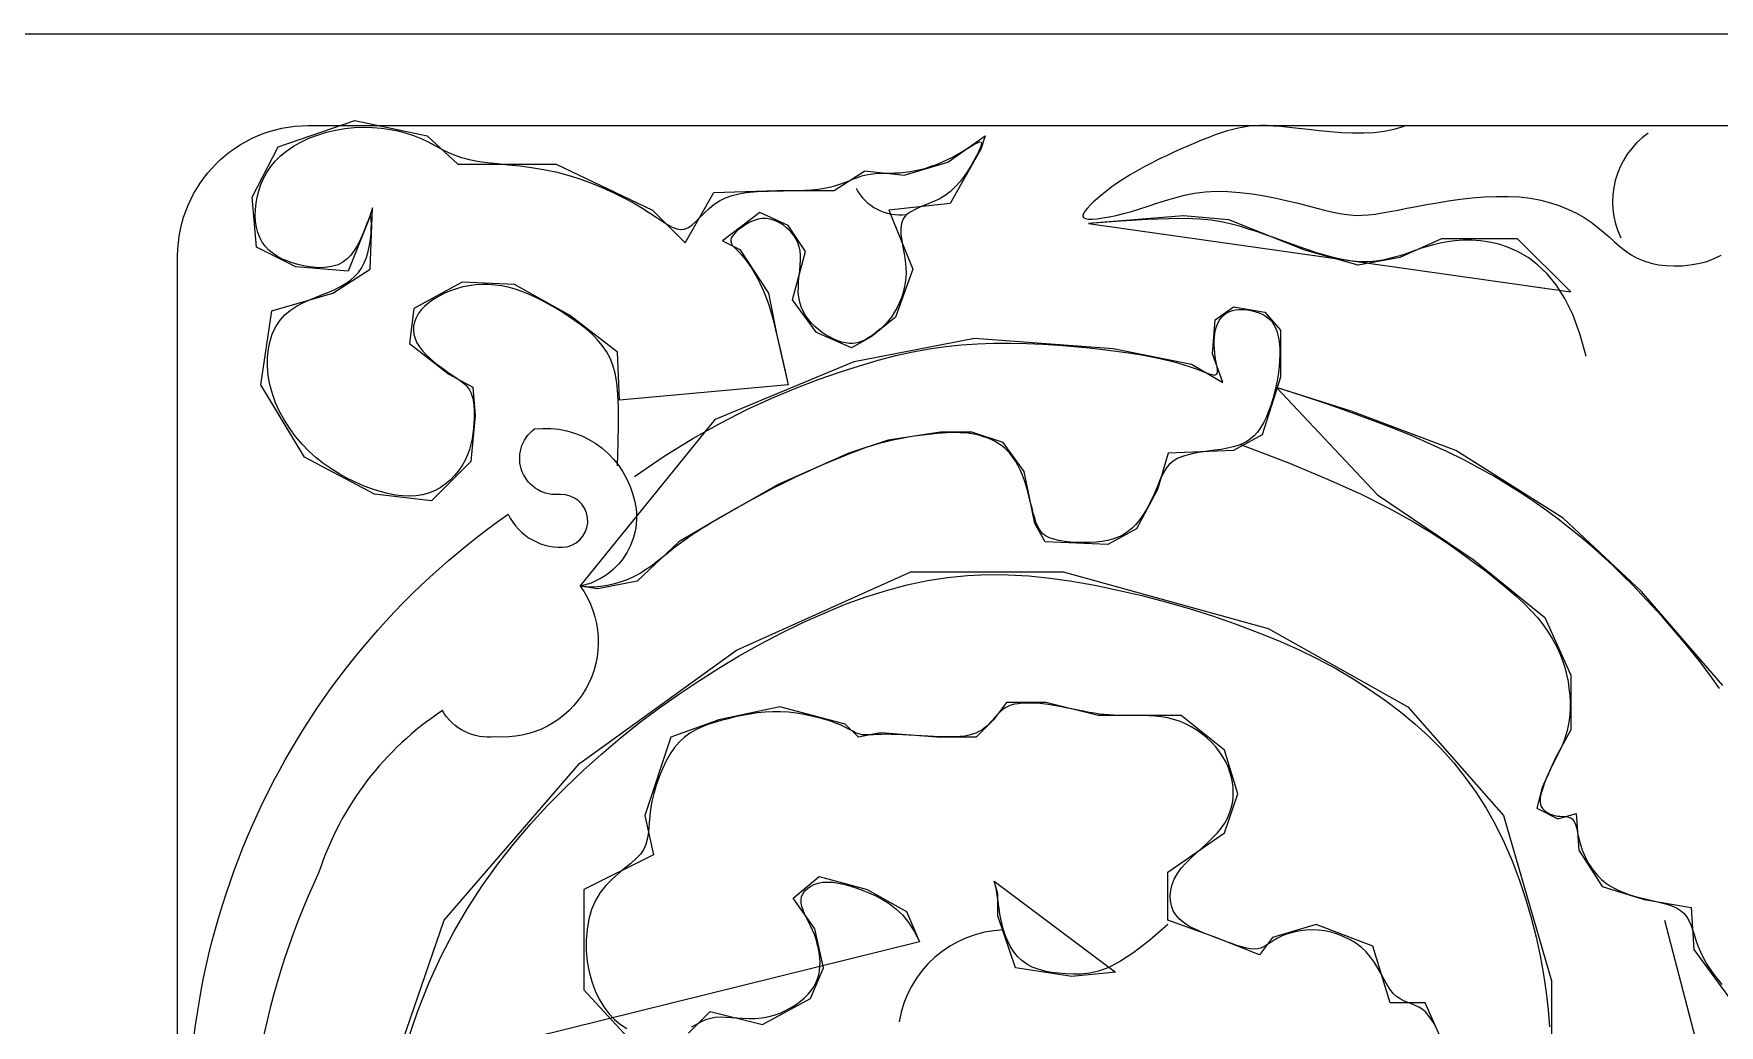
# Model space of a CAD drawing. Header units: metres. Extents: x 9271 to 18101, y 7802 to 23584.
# Drawn here: x 11559.1 to 11745.2, y 20436.5 to 20546.1 of the extents above; entities that cross this region are included whole.
import ezdxf

# ---------------------------------------------------------------- set-up
doc = ezdxf.new("R2010")
doc.units = ezdxf.units.M
for name, color, linetype in [('3', 3, 'Continuous'), ('4', 4, 'Continuous'), ('7', 7, 'Continuous')]:
    doc.layers.add(name, color=color, linetype=linetype)

msp = doc.modelspace()

# ---------------------------------------------------------------- linework, layer by layer
at = {"layer": '3'}
for points in [[(11623.52, 20498.34), (11623.52, 20498.34), (11623.6, 20500.85), (11623.63, 20502.98), (11623.62, 20504.76), (11623.56, 20506.26), (11623.44, 20507.51), (11623.26, 20508.56), (11623.01, 20509.46), (11622.7, 20510.25), (11622.31, 20510.98), (11621.84, 20511.65), (11621.32, 20512.27), (11620.75, 20512.85), (11620.13, 20513.4), (11619.47, 20513.91), (11618.79, 20514.4), (11618.09, 20514.88), (11617.37, 20515.34), (11616.65, 20515.78), (11615.91, 20516.21), (11615.18, 20516.61), (11614.43, 20516.98), (11613.69, 20517.31), (11612.95, 20517.6), (11612.21, 20517.86), (11611.47, 20518.06), (11610.73, 20518.21), (11610.01, 20518.31), (11609.28, 20518.37), (11608.56, 20518.37), (11607.85, 20518.33), (11607.15, 20518.24), (11606.45, 20518.1), (11605.76, 20517.91), (11605.08, 20517.67), (11604.44, 20517.4), (11603.82, 20517.09), (11603.25, 20516.74), (11602.72, 20516.37), (11602.25, 20515.98), (11601.86, 20515.56), (11601.53, 20515.13), (11601.28, 20514.69), (11601.11, 20514.24), (11601.01, 20513.78), (11600.99, 20513.32), (11601.04, 20512.86), (11601.17, 20512.4), (11601.37, 20511.94), (11601.65, 20511.49), (11601.99, 20511.05), (11602.38, 20510.63), (11602.81, 20510.22), (11603.26, 20509.83), (11603.72, 20509.46), (11604.19, 20509.12), (11604.64, 20508.8), (11605.06, 20508.51), (11605.46, 20508.25), (11605.82, 20508), (11606.16, 20507.76), (11606.47, 20507.52), (11606.74, 20507.28), (11606.97, 20507.03), (11607.17, 20506.75), (11607.34, 20506.45), (11607.46, 20506.12), (11607.56, 20505.77), (11607.63, 20505.39), (11607.68, 20504.98), (11607.7, 20504.54), (11607.7, 20504.07), (11607.7, 20503.57), (11607.67, 20503.05), (11607.63, 20502.49), (11607.57, 20501.92), (11607.48, 20501.33), (11607.35, 20500.74), (11607.18, 20500.14), (11606.96, 20499.54), (11606.69, 20498.95), (11606.36, 20498.36), (11605.97, 20497.8), (11605.53, 20497.27), (11605.04, 20496.77), (11604.5, 20496.32), (11603.93, 20495.92), (11603.31, 20495.59), (11602.66, 20495.33), (11601.98, 20495.14), (11601.27, 20495.03), (11600.54, 20494.99), (11599.77, 20495.02), (11598.98, 20495.11), (11598.16, 20495.27), (11597.32, 20495.49), (11596.46, 20495.77), (11595.57, 20496.1), (11594.67, 20496.48), (11593.77, 20496.91), (11592.87, 20497.41), (11591.97, 20497.96), (11591.1, 20498.56), (11590.26, 20499.23), (11589.45, 20499.95), (11588.69, 20500.74), (11587.98, 20501.57), (11587.33, 20502.45), (11586.74, 20503.38), (11586.22, 20504.33), (11585.78, 20505.31), (11585.42, 20506.31), (11585.14, 20507.31), (11584.96, 20508.32), (11584.88, 20509.33), (11584.88, 20510.31), (11584.98, 20511.25), (11585.17, 20512.15), (11585.45, 20512.99), (11585.82, 20513.75), (11586.27, 20514.44), (11586.81, 20515.02), (11587.42, 20515.52), (11588.08, 20515.96), (11588.79, 20516.33), (11589.51, 20516.66), (11590.25, 20516.96), (11590.97, 20517.25), (11591.67, 20517.53), (11592.33, 20517.83), (11592.94, 20518.14), (11593.51, 20518.47), (11594.03, 20518.84), (11594.5, 20519.25), (11594.91, 20519.69), (11595.27, 20520.19), (11595.57, 20520.75), (11595.82, 20521.37), (11596, 20522.02), (11596.14, 20522.7), (11596.24, 20523.36), (11596.31, 20523.99), (11596.34, 20524.57), (11596.35, 20525.07), (11596.34, 20525.46), (11596.32, 20525.73), (11596.28, 20525.88), (11596.23, 20525.91), (11596.17, 20525.85), (11596.08, 20525.68), (11595.98, 20525.43), (11595.85, 20525.1), (11595.69, 20524.69), (11595.51, 20524.23), (11595.3, 20523.72), (11595.06, 20523.18), (11594.78, 20522.64), (11594.45, 20522.12), (11594.09, 20521.63), (11593.67, 20521.19), (11593.2, 20520.83), (11592.67, 20520.56), (11592.1, 20520.38), (11591.49, 20520.27), (11590.86, 20520.23), (11590.2, 20520.25), (11589.54, 20520.32), (11588.89, 20520.44), (11588.24, 20520.59), (11587.62, 20520.77), (11587.03, 20520.98), (11586.46, 20521.22), (11585.94, 20521.5), (11585.45, 20521.82), (11585.02, 20522.18), (11584.63, 20522.59), (11584.3, 20523.04), (11584.03, 20523.55), (11583.81, 20524.11), (11583.66, 20524.7), (11583.56, 20525.33), (11583.52, 20525.98), (11583.54, 20526.65), (11583.61, 20527.34), (11583.73, 20528.03), (11583.91, 20528.73), (11584.15, 20529.41), (11584.44, 20530.09), (11584.81, 20530.75), (11585.24, 20531.4), (11585.74, 20532.01), (11586.33, 20532.6), (11587, 20533.14), (11587.75, 20533.65), (11588.57, 20534.11), (11589.46, 20534.52), (11590.4, 20534.88), (11591.38, 20535.19), (11592.39, 20535.43), (11593.42, 20535.61), (11594.45, 20535.72), (11595.47, 20535.76), (11596.47, 20535.73), (11597.46, 20535.65), (11598.41, 20535.51), (11599.32, 20535.33), (11600.18, 20535.1), (11600.99, 20534.84), (11601.74, 20534.55), (11602.41, 20534.24), (11603.04, 20533.91), (11603.65, 20533.58), (11604.25, 20533.26), (11604.88, 20532.95), (11605.55, 20532.66), (11606.3, 20532.4), (11607.13, 20532.18), (11608.08, 20532), (11609.13, 20531.86), (11610.26, 20531.74), (11611.47, 20531.61), (11612.74, 20531.48), (11614.04, 20531.31), (11615.37, 20531.09), (11616.72, 20530.81), (11618.06, 20530.46), (11619.38, 20530.03), (11620.67, 20529.56), (11621.92, 20529.04), (11623.11, 20528.5), (11624.24, 20527.94), (11625.28, 20527.38), (11626.22, 20526.83), (11627.06, 20526.3), (11627.8, 20525.81), (11628.46, 20525.37), (11629.05, 20525), (11629.57, 20524.71), (11630.06, 20524.52), (11630.5, 20524.44), (11630.93, 20524.49), (11631.35, 20524.68), (11631.78, 20524.98), (11632.21, 20525.37), (11632.65, 20525.82), (11633.13, 20526.3), (11633.64, 20526.78), (11634.19, 20527.23), (11634.8, 20527.63), (11635.46, 20527.95), (11636.18, 20528.2), (11636.93, 20528.39), (11637.72, 20528.52), (11638.54, 20528.61), (11639.37, 20528.67), (11640.21, 20528.7), (11641.04, 20528.72), (11641.87, 20528.73), (11642.67, 20528.75), (11643.46, 20528.77), (11644.23, 20528.8), (11644.96, 20528.84), (11645.67, 20528.91), (11646.34, 20529), (11646.96, 20529.12), (11647.54, 20529.27), (11648.09, 20529.45), (11648.6, 20529.64), (11649.1, 20529.83), (11649.57, 20530.03), (11650.04, 20530.21), (11650.51, 20530.36), (11650.99, 20530.49), (11651.48, 20530.57), (11651.98, 20530.63), (11652.5, 20530.66), (11653.03, 20530.67), (11653.57, 20530.68), (11654.13, 20530.7), (11654.69, 20530.72), (11655.26, 20530.77), (11655.84, 20530.84), (11656.42, 20530.95), (11657, 20531.08), (11657.59, 20531.24), (11658.17, 20531.43), (11658.75, 20531.64), (11659.33, 20531.88), (11659.89, 20532.14), (11660.44, 20532.42), (11660.97, 20532.71), (11661.48, 20533), (11661.95, 20533.28), (11662.38, 20533.54), (11662.77, 20533.77), (11663.09, 20533.95), (11663.35, 20534.07), (11663.54, 20534.13), (11663.67, 20534.11), (11663.72, 20534.03), (11663.72, 20533.88), (11663.66, 20533.66), (11663.54, 20533.37), (11663.37, 20533.01), (11663.15, 20532.58), (11662.89, 20532.08), (11662.58, 20531.53), (11662.22, 20530.94), (11661.81, 20530.34), (11661.36, 20529.75), (11660.85, 20529.18), (11660.3, 20528.66), (11659.69, 20528.19), (11659.03, 20527.81), (11658.35, 20527.49), (11657.66, 20527.2), (11656.99, 20526.94), (11656.38, 20526.67), (11655.83, 20526.37), (11655.38, 20526.03), (11655.06, 20525.62), (11654.87, 20525.12), (11654.8, 20524.55), (11654.83, 20523.92), (11654.92, 20523.23), (11655.04, 20522.51), (11655.18, 20521.77), (11655.3, 20521.02), (11655.38, 20520.27), (11655.39, 20519.54), (11655.34, 20518.83), (11655.23, 20518.15), (11655.07, 20517.5), (11654.87, 20516.89), (11654.63, 20516.31), (11654.37, 20515.77), (11654.09, 20515.28), (11653.8, 20514.84), (11653.5, 20514.44), (11653.19, 20514.08), (11652.88, 20513.76), (11652.56, 20513.47), (11652.25, 20513.2), (11651.94, 20512.97), (11651.63, 20512.75), (11651.33, 20512.54), (11651.04, 20512.36), (11650.74, 20512.2), (11650.44, 20512.06), (11650.13, 20511.96), (11649.8, 20511.89), (11649.46, 20511.85), (11649.1, 20511.86), (11648.71, 20511.91), (11648.3, 20512.01), (11647.87, 20512.15), (11647.43, 20512.32), (11647, 20512.54), (11646.56, 20512.79), (11646.13, 20513.07), (11645.71, 20513.39), (11645.32, 20513.74), (11644.94, 20514.11), (11644.6, 20514.52), (11644.29, 20514.95), (11644.03, 20515.42), (11643.81, 20515.91), (11643.65, 20516.42), (11643.54, 20516.97), (11643.49, 20517.54), (11643.5, 20518.13), (11643.53, 20518.73), (11643.59, 20519.33), (11643.66, 20519.92), (11643.71, 20520.51), (11643.75, 20521.07), (11643.74, 20521.6), (11643.68, 20522.09), (11643.58, 20522.55), (11643.43, 20522.97), (11643.24, 20523.37), (11643.02, 20523.73), (11642.76, 20524.06), (11642.48, 20524.37), (11642.17, 20524.65), (11641.84, 20524.91), (11641.5, 20525.14), (11641.13, 20525.34), (11640.75, 20525.49), (11640.36, 20525.6), (11639.94, 20525.66), (11639.51, 20525.65), (11639.07, 20525.58), (11638.61, 20525.44), (11638.15, 20525.24), (11637.7, 20525), (11637.28, 20524.72), (11636.9, 20524.43), (11636.57, 20524.13), (11636.31, 20523.84), (11636.13, 20523.57), (11636.04, 20523.33), (11636.03, 20523.11), (11636.1, 20522.9), (11636.24, 20522.69), (11636.43, 20522.46), (11636.67, 20522.22), (11636.95, 20521.93), (11637.26, 20521.6), (11637.58, 20521.2), (11637.92, 20520.76), (11638.27, 20520.25), (11638.62, 20519.7), (11638.96, 20519.09), (11639.29, 20518.44), (11639.61, 20517.75), (11639.91, 20517.01), (11640.19, 20516.23), (11640.45, 20515.39), (11640.71, 20514.45), (11640.98, 20513.38), (11641.26, 20512.16), (11641.58, 20510.75), (11641.95, 20509.13), (11642.37, 20507.27), (11623.76, 20505.58), (11623.52, 20510.89), (11618.21, 20515), (11612.17, 20518.38), (11606.37, 20518.62), (11601.05, 20515.72), (11600.57, 20511.86), (11604.92, 20508.48), (11607.57, 20507.03), (11607.82, 20503.89), (11607.33, 20498.83), (11602.98, 20494.48), (11596.7, 20495.2), (11588.97, 20499.31), (11584.14, 20507.27), (11585.34, 20515.48), (11592.11, 20517.41), (11596.22, 20520.07), (11596.46, 20526.83), (11595.98, 20525.38), (11593.8, 20519.83), (11588, 20520.31), (11583.65, 20522.48), (11583.17, 20528.03), (11586.07, 20533.59), (11594.53, 20536.48), (11602.5, 20534.79), (11605.88, 20531.65), (11616.76, 20531.65), (11627.39, 20526.59), (11631.01, 20522.96), (11634.15, 20528.52), (11641.16, 20528.76), (11647.44, 20528.76), (11650.83, 20530.93), (11655.18, 20530.45), (11660.01, 20531.9), (11664.12, 20534.79), (11663.63, 20533.34), (11660.25, 20527.31), (11653.49, 20526.59), (11656.14, 20520.07), (11654.21, 20514.76), (11651.55, 20512.58), (11649.38, 20511.38), (11645.51, 20513.07), (11642.85, 20516.69), (11644.3, 20522), (11642.37, 20524.9), (11639.23, 20526.34), (11635.12, 20523.21), (11637.05, 20522.24), (11640.2, 20517.41), (11641.16, 20512.58), (11642.37, 20507.27)], [(11710.53, 20535.94), (11710.23, 20535.8), (11709.24, 20535.48), (11708.19, 20535.26), (11707.09, 20535.13), (11705.92, 20535.08), (11704.7, 20535.08), (11703.46, 20535.14), (11702.22, 20535.23), (11701, 20535.35), (11699.82, 20535.48), (11698.71, 20535.61), (11697.69, 20535.73), (11696.77, 20535.82), (11695.95, 20535.88), (11695.2, 20535.92), (11694.52, 20535.93), (11693.89, 20535.91), (11693.28, 20535.85), (11692.69, 20535.77), (11692.09, 20535.66), (11691.48, 20535.51), (11690.85, 20535.33), (11690.19, 20535.12), (11689.52, 20534.89), (11688.82, 20534.63), (11688.09, 20534.34), (11687.34, 20534.03), (11686.57, 20533.7), (11685.77, 20533.35), (11684.96, 20532.98), (11684.13, 20532.6), (11683.3, 20532.2), (11682.48, 20531.79), (11681.67, 20531.36), (11680.89, 20530.93), (11680.14, 20530.49), (11679.42, 20530.04), (11678.75, 20529.59), (11678.12, 20529.15), (11677.54, 20528.71), (11677.01, 20528.28), (11676.53, 20527.88), (11676.1, 20527.49), (11675.73, 20527.14), (11675.42, 20526.81), (11675.18, 20526.52), (11675.01, 20526.27), (11674.92, 20526.05), (11674.92, 20525.88), (11675.02, 20525.74), (11675.22, 20525.65), (11675.52, 20525.6), (11675.95, 20525.6), (11676.48, 20525.64), (11677.1, 20525.72), (11677.81, 20525.84), (11678.58, 20526.01), (11679.41, 20526.21), (11680.28, 20526.45), (11681.19, 20526.72), (11682.12, 20527.02), (11683.07, 20527.34), (11684.05, 20527.65), (11685.08, 20527.96), (11686.14, 20528.23), (11687.25, 20528.45), (11688.42, 20528.6), (11689.65, 20528.67), (11690.93, 20528.65), (11692.26, 20528.55), (11693.61, 20528.38), (11694.95, 20528.16), (11696.26, 20527.9), (11697.52, 20527.62), (11698.7, 20527.34), (11699.78, 20527.07), (11700.75, 20526.82), (11701.61, 20526.6), (11702.38, 20526.41), (11703.09, 20526.25), (11703.76, 20526.14), (11704.41, 20526.05), (11705.06, 20526.01), (11705.72, 20526.02), (11706.43, 20526.07), (11707.17, 20526.16), (11707.97, 20526.28), (11708.82, 20526.43), (11709.73, 20526.6), (11710.7, 20526.79), (11711.74, 20527), (11712.85, 20527.21), (11714.04, 20527.41), (11715.3, 20527.61), (11716.59, 20527.79), (11717.91, 20527.94), (11719.25, 20528.05), (11720.57, 20528.11), (11721.87, 20528.11), (11723.13, 20528.04), (11724.33, 20527.9), (11725.48, 20527.69), (11726.56, 20527.41), (11727.58, 20527.07), (11728.54, 20526.67), (11729.43, 20526.24), (11730.26, 20525.76), (11731.03, 20525.25), (11731.73, 20524.72), (11732.39, 20524.17), (11733.01, 20523.62), (11733.61, 20523.08), (11734.21, 20522.56), (11734.82, 20522.08), (11735.45, 20521.64), (11736.13, 20521.27), (11736.87, 20520.97), (11737.65, 20520.73), (11738.48, 20520.56), (11739.33, 20520.46), (11740.21, 20520.43), (11741.09, 20520.45), (11741.97, 20520.53), (11742.84, 20520.68), (11743.7, 20520.88), (11744.55, 20521.19), (11745.41, 20521.63)], [(11730.47, 20510.45), (11730.47, 20510.45), (11729.79, 20512.93), (11729, 20515.04), (11728.12, 20516.83), (11727.18, 20518.33), (11726.18, 20519.56), (11725.13, 20520.55), (11724.07, 20521.34), (11722.99, 20521.97), (11721.92, 20522.45), (11720.86, 20522.81), (11719.83, 20523.06), (11718.81, 20523.21), (11717.84, 20523.27), (11716.9, 20523.26), (11716, 20523.2), (11715.16, 20523.09), (11714.38, 20522.94), (11713.64, 20522.77), (11712.96, 20522.57), (11712.3, 20522.37), (11711.68, 20522.16), (11711.08, 20521.95), (11710.5, 20521.74), (11709.92, 20521.55), (11709.34, 20521.38), (11708.76, 20521.23), (11708.18, 20521.1), (11707.59, 20521), (11706.98, 20520.93), (11706.37, 20520.89), (11705.74, 20520.89), (11705.1, 20520.92), (11704.43, 20520.99), (11703.74, 20521.1), (11703.03, 20521.25), (11702.29, 20521.43), (11701.52, 20521.64), (11700.72, 20521.88), (11699.89, 20522.16), (11699.01, 20522.46), (11698.1, 20522.78), (11697.16, 20523.13), (11696.19, 20523.48), (11695.2, 20523.83), (11694.2, 20524.18), (11693.19, 20524.5), (11692.19, 20524.81), (11691.18, 20525.08), (11690.18, 20525.3), (11689.09, 20525.48), (11687.83, 20525.6), (11686.29, 20525.66), (11684.39, 20525.64), (11682.02, 20525.55), (11679.1, 20525.38), (11675.52, 20525.11), (11728.79, 20517.57), (11722.92, 20523.43), (11714.53, 20523.43), (11709.92, 20521.34), (11705.31, 20520.5), (11699.43, 20522.18), (11691.04, 20525.53), (11686.01, 20525.95), (11675.52, 20525.11)], [(11625.39, 20497.15), (11625.39, 20497.15), (11628.69, 20499.39), (11631.86, 20501.35), (11634.9, 20503.06), (11637.81, 20504.55), (11640.58, 20505.83), (11643.21, 20506.93), (11645.7, 20507.88), (11648.04, 20508.7), (11650.24, 20509.4), (11652.3, 20510), (11654.26, 20510.51), (11656.14, 20510.93), (11657.96, 20511.26), (11659.74, 20511.52), (11661.51, 20511.7), (11663.28, 20511.82), (11665.08, 20511.88), (11666.9, 20511.89), (11668.71, 20511.86), (11670.5, 20511.78), (11672.26, 20511.67), (11673.96, 20511.53), (11675.6, 20511.37), (11677.15, 20511.2), (11678.59, 20511.01), (11679.94, 20510.82), (11681.19, 20510.62), (11682.34, 20510.41), (11683.4, 20510.19), (11684.37, 20509.97), (11685.25, 20509.75), (11686.05, 20509.51), (11686.77, 20509.28), (11687.41, 20509.05), (11687.97, 20508.84), (11688.45, 20508.65), (11688.85, 20508.51), (11689.18, 20508.41), (11689.43, 20508.37), (11689.61, 20508.41), (11689.72, 20508.52), (11689.77, 20508.7), (11689.78, 20508.95), (11689.74, 20509.25), (11689.68, 20509.59), (11689.61, 20509.98), (11689.53, 20510.39), (11689.47, 20510.81), (11689.43, 20511.25), (11689.41, 20511.69), (11689.41, 20512.13), (11689.44, 20512.56), (11689.49, 20512.97), (11689.57, 20513.37), (11689.68, 20513.74), (11689.81, 20514.08), (11689.97, 20514.39), (11690.15, 20514.66), (11690.36, 20514.9), (11690.6, 20515.1), (11690.86, 20515.27), (11691.14, 20515.4), (11691.45, 20515.5), (11691.78, 20515.57), (11692.13, 20515.61), (11692.5, 20515.62), (11692.88, 20515.6), (11693.27, 20515.55), (11693.65, 20515.47), (11694.02, 20515.37), (11694.38, 20515.24), (11694.72, 20515.09), (11695.03, 20514.92), (11695.31, 20514.72), (11695.57, 20514.49), (11695.8, 20514.23), (11696, 20513.93), (11696.18, 20513.59), (11696.33, 20513.21), (11696.45, 20512.78), (11696.55, 20512.31), (11696.61, 20511.79), (11696.65, 20511.23), (11696.66, 20510.63), (11696.64, 20509.99), (11696.59, 20509.33), (11696.51, 20508.64), (11696.4, 20507.93), (11696.26, 20507.2), (11696.09, 20506.46), (11695.89, 20505.73), (11695.66, 20505.02), (11695.41, 20504.33), (11695.14, 20503.68), (11694.84, 20503.08), (11694.53, 20502.54), (11694.19, 20502.07), (11693.83, 20501.67), (11693.44, 20501.32), (11693.02, 20501.03), (11692.56, 20500.79), (11692.05, 20500.59), (11691.49, 20500.42), (11690.87, 20500.28), (11690.19, 20500.16), (11689.47, 20500.06), (11688.72, 20499.96), (11687.97, 20499.85), (11687.24, 20499.72), (11686.54, 20499.56), (11685.9, 20499.37), (11685.33, 20499.13), (11684.85, 20498.83), (11684.45, 20498.48), (11684.12, 20498.08), (11683.84, 20497.65), (11683.6, 20497.18), (11683.39, 20496.69), (11683.18, 20496.18), (11682.97, 20495.66), (11682.75, 20495.14), (11682.5, 20494.62), (11682.24, 20494.1), (11681.97, 20493.59), (11681.67, 20493.11), (11681.37, 20492.65), (11681.04, 20492.21), (11680.71, 20491.82), (11680.36, 20491.46), (11679.99, 20491.14), (11679.59, 20490.86), (11679.17, 20490.61), (11678.71, 20490.41), (11678.2, 20490.23), (11677.65, 20490.09), (11677.05, 20489.99), (11676.39, 20489.91), (11675.69, 20489.87), (11674.97, 20489.86), (11674.25, 20489.87), (11673.54, 20489.92), (11672.87, 20489.99), (11672.25, 20490.1), (11671.71, 20490.23), (11671.24, 20490.39), (11670.86, 20490.58), (11670.54, 20490.8), (11670.29, 20491.06), (11670.07, 20491.37), (11669.89, 20491.72), (11669.73, 20492.13), (11669.59, 20492.58), (11669.44, 20493.1), (11669.3, 20493.66), (11669.14, 20494.25), (11668.99, 20494.87), (11668.82, 20495.49), (11668.64, 20496.12), (11668.45, 20496.72), (11668.24, 20497.3), (11668.01, 20497.84), (11667.77, 20498.34), (11667.51, 20498.8), (11667.23, 20499.22), (11666.93, 20499.61), (11666.61, 20499.96), (11666.28, 20500.28), (11665.93, 20500.57), (11665.56, 20500.82), (11665.17, 20501.05), (11664.77, 20501.25), (11664.36, 20501.42), (11663.94, 20501.56), (11663.52, 20501.68), (11663.09, 20501.79), (11662.65, 20501.87), (11662.22, 20501.93), (11661.78, 20501.98), (11661.33, 20502), (11660.87, 20502.02), (11660.39, 20502.01), (11659.89, 20502), (11659.36, 20501.96), (11658.8, 20501.91), (11658.21, 20501.85), (11657.59, 20501.78), (11656.94, 20501.69), (11656.28, 20501.6), (11655.62, 20501.49), (11654.95, 20501.37), (11654.29, 20501.24), (11653.65, 20501.1), (11653.03, 20500.95), (11652.42, 20500.79), (11651.82, 20500.61), (11651.2, 20500.42), (11650.58, 20500.2), (11649.92, 20499.97), (11649.23, 20499.71), (11648.5, 20499.41), (11647.72, 20499.09), (11646.89, 20498.74), (11646.03, 20498.37), (11645.14, 20497.98), (11644.24, 20497.57), (11643.34, 20497.15), (11642.45, 20496.72), (11641.57, 20496.29), (11640.72, 20495.86), (11639.89, 20495.42), (11639.09, 20494.99), (11638.31, 20494.57), (11637.55, 20494.15), (11636.82, 20493.73), (11636.1, 20493.32), (11635.41, 20492.92), (11634.73, 20492.53), (11634.07, 20492.14), (11633.42, 20491.75), (11632.79, 20491.36), (11632.17, 20490.97), (11631.55, 20490.56), (11630.95, 20490.14), (11630.35, 20489.7), (11629.76, 20489.24), (11629.16, 20488.76), (11628.57, 20488.28), (11627.96, 20487.81), (11627.34, 20487.34), (11626.71, 20486.9), (11626.05, 20486.49), (11625.37, 20486.12), (11624.66, 20485.79), (11623.93, 20485.51), (11623.18, 20485.29), (11622.42, 20485.12), (11621.66, 20485), (11620.9, 20484.95), (11620.15, 20484.96), (11619.42, 20485.04), (11634.35, 20503.5), (11649.66, 20509.85), (11662.94, 20512.45), (11678.25, 20511.29), (11686.92, 20509.56), (11690.38, 20507.54), (11689.23, 20510.72), (11689.52, 20514.47), (11691.54, 20515.91), (11695.01, 20515.33), (11696.74, 20513.31), (11696.74, 20508.12), (11694.72, 20501.77), (11691.54, 20500.04), (11684.32, 20499.75), (11683.16, 20495.71), (11680.85, 20491.38), (11677.68, 20489.65), (11670.74, 20489.94), (11669.59, 20491.96), (11668.43, 20497.73), (11666.12, 20500.91), (11662.65, 20502.06), (11659.19, 20502.06), (11653.41, 20501.19), (11649.08, 20499.75), (11641.28, 20496.29), (11635.21, 20492.83), (11630.3, 20489.94), (11625.68, 20485.61), (11621.35, 20484.75), (11619.42, 20485.04)], [(11745.22, 20473.73), (11744.21, 20475.14), (11743.18, 20476.52), (11742.12, 20477.86), (11741.04, 20479.17), (11739.95, 20480.45), (11738.86, 20481.69), (11737.75, 20482.9), (11736.65, 20484.07), (11735.55, 20485.21), (11734.45, 20486.31), (11733.34, 20487.39), (11732.21, 20488.44), (11731.06, 20489.46), (11729.88, 20490.47), (11728.66, 20491.46), (11727.41, 20492.44), (11726.1, 20493.41), (11724.74, 20494.37), (11723.32, 20495.32), (11721.83, 20496.25), (11720.28, 20497.18), (11718.66, 20498.09), (11716.96, 20498.99), (11715.18, 20499.87), (11713.31, 20500.74), (11711.34, 20501.6), (11709.24, 20502.46), (11707, 20503.32), (11704.61, 20504.2), (11702.04, 20505.1), (11699.27, 20506.02), (11696.29, 20506.98), (11707.43, 20495.13), (11718.11, 20487.92), (11725.91, 20481.57), (11728.8, 20475.22), (11728.8, 20469.16), (11727.07, 20465.99), (11725.63, 20462.81), (11725.05, 20460.51), (11727.36, 20459.35), (11729.38, 20459.93), (11729.67, 20455.89), (11732.27, 20451.85), (11736.89, 20450.41), (11742.09, 20449.54), (11742.38, 20444.92), (11747, 20438.58)], [(11745.56, 20474.07), (11736.6, 20484.46), (11727.94, 20492.54), (11716.09, 20500.04), (11704.54, 20504.37), (11696.29, 20506.98)], [(11692.3, 20500.69), (11692.3, 20500.69), (11697.53, 20498.69), (11701.94, 20496.87), (11705.63, 20495.2), (11708.71, 20493.67), (11711.25, 20492.26), (11713.38, 20490.97), (11715.17, 20489.78), (11716.74, 20488.67), (11718.17, 20487.63), (11719.47, 20486.65), (11720.66, 20485.72), (11721.74, 20484.84), (11722.72, 20483.99), (11723.6, 20483.17), (11724.39, 20482.37), (11725.1, 20481.57), (11725.73, 20480.78), (11726.28, 20479.98), (11726.77, 20479.19), (11727.2, 20478.4), (11727.56, 20477.62), (11727.86, 20476.83), (11728.12, 20476.05), (11728.32, 20475.27), (11728.48, 20474.5), (11728.59, 20473.74), (11728.67, 20472.99), (11728.71, 20472.26), (11728.71, 20471.56), (11728.67, 20470.88), (11728.61, 20470.24), (11728.51, 20469.64), (11728.39, 20469.09), (11728.25, 20468.57), (11728.08, 20468.09), (11727.91, 20467.64), (11727.72, 20467.2), (11727.52, 20466.79), (11727.32, 20466.39), (11727.12, 20465.99), (11726.92, 20465.59), (11726.73, 20465.2), (11726.55, 20464.81), (11726.37, 20464.42), (11726.2, 20464.04), (11726.05, 20463.67), (11725.9, 20463.31), (11725.77, 20462.96), (11725.65, 20462.62), (11725.55, 20462.3), (11725.47, 20461.99), (11725.41, 20461.7), (11725.39, 20461.43), (11725.4, 20461.17), (11725.44, 20460.92), (11725.53, 20460.7), (11725.66, 20460.49), (11725.83, 20460.3), (11726.03, 20460.14), (11726.26, 20459.99), (11726.51, 20459.87), (11726.77, 20459.77), (11727.04, 20459.69), (11727.31, 20459.64), (11727.58, 20459.62), (11727.84, 20459.61), (11728.09, 20459.6), (11728.33, 20459.58), (11728.55, 20459.54), (11728.75, 20459.46), (11728.93, 20459.34), (11729.09, 20459.16), (11729.22, 20458.91), (11729.34, 20458.59), (11729.44, 20458.23), (11729.54, 20457.81), (11729.64, 20457.36), (11729.75, 20456.89), (11729.89, 20456.39), (11730.05, 20455.89), (11730.25, 20455.39), (11730.49, 20454.89), (11730.76, 20454.4), (11731.06, 20453.92), (11731.4, 20453.47), (11731.77, 20453.04), (11732.17, 20452.64), (11732.61, 20452.28), (11733.07, 20451.96), (11733.57, 20451.67), (11734.09, 20451.42), (11734.63, 20451.19), (11735.2, 20450.99), (11735.78, 20450.81), (11736.38, 20450.65), (11736.99, 20450.5), (11737.6, 20450.36), (11738.22, 20450.22), (11738.82, 20450.07), (11739.4, 20449.91), (11739.95, 20449.72), (11740.45, 20449.5), (11740.89, 20449.23), (11741.27, 20448.92), (11741.58, 20448.54), (11741.83, 20448.12), (11742.04, 20447.64), (11742.22, 20447.12), (11742.4, 20446.55), (11742.6, 20445.95), (11742.82, 20445.31), (11743.1, 20444.64), (11743.44, 20443.94), (11743.85, 20443.22), (11744.32, 20442.5), (11744.86, 20441.77), (11745.46, 20441.05)], [(11631.69, 20436.35), (11632.13, 20436.58), (11632.55, 20436.81), (11632.96, 20437.01), (11633.39, 20437.19), (11633.83, 20437.33), (11634.32, 20437.42), (11634.86, 20437.45), (11635.44, 20437.44), (11636.06, 20437.4), (11636.71, 20437.35), (11637.38, 20437.3), (11638.07, 20437.27), (11638.76, 20437.28), (11639.46, 20437.34), (11640.14, 20437.46), (11640.82, 20437.64), (11641.47, 20437.88), (11642.09, 20438.16), (11642.69, 20438.48), (11643.24, 20438.83), (11643.74, 20439.2), (11644.19, 20439.58), (11644.58, 20439.98), (11644.92, 20440.38), (11645.2, 20440.79), (11645.42, 20441.22), (11645.6, 20441.65), (11645.74, 20442.1), (11645.83, 20442.56), (11645.88, 20443.03), (11645.89, 20443.52), (11645.86, 20444.02), (11645.8, 20444.52), (11645.71, 20445.03), (11645.59, 20445.54), (11645.45, 20446.05), (11645.27, 20446.55), (11645.07, 20447.04), (11644.85, 20447.51), (11644.62, 20447.97), (11644.4, 20448.41), (11644.19, 20448.84), (11644.01, 20449.25), (11643.88, 20449.65), (11643.8, 20450.03), (11643.79, 20450.4), (11643.86, 20450.75), (11644.01, 20451.09), (11644.23, 20451.39), (11644.51, 20451.66), (11644.86, 20451.9), (11645.26, 20452.09), (11645.7, 20452.24), (11646.2, 20452.33), (11646.73, 20452.36), (11647.29, 20452.33), (11647.89, 20452.25), (11648.52, 20452.12), (11649.17, 20451.94), (11649.86, 20451.72), (11650.56, 20451.46), (11651.29, 20451.16), (11652.04, 20450.83), (11652.79, 20450.44), (11653.54, 20449.97), (11654.27, 20449.41), (11654.99, 20448.72), (11655.66, 20447.9), (11656.29, 20446.92), (11656.87, 20445.75), (11598.62, 20431.33), (11604.4, 20448.16), (11619.32, 20465.47), (11636.65, 20477.97), (11655.9, 20486.63), (11672.75, 20486.63), (11695.38, 20480.38), (11710.78, 20471.72), (11721.37, 20459.7), (11726.66, 20441.43), (11726.66, 20427.48)], [(11600.26, 20434.54), (11601.43, 20438.02), (11602.68, 20441.18), (11604.01, 20444.1), (11605.44, 20446.84), (11606.96, 20449.43), (11608.57, 20451.92), (11610.27, 20454.28), (11612.04, 20456.55), (11613.88, 20458.71), (11615.77, 20460.78), (11617.73, 20462.77), (11619.72, 20464.67), (11621.76, 20466.49), (11623.83, 20468.25), (11625.93, 20469.93), (11628.07, 20471.54), (11630.25, 20473.09), (11632.46, 20474.56), (11634.7, 20475.98), (11636.97, 20477.33), (11639.27, 20478.62), (11641.59, 20479.84), (11643.93, 20480.99), (11646.27, 20482.04), (11648.6, 20483), (11650.93, 20483.85), (11653.23, 20484.58), (11655.5, 20485.19), (11657.74, 20485.66), (11659.96, 20486), (11662.17, 20486.22), (11664.4, 20486.32), (11666.65, 20486.3), (11668.94, 20486.17), (11671.29, 20485.93), (11673.71, 20485.59), (11676.22, 20485.15), (11678.79, 20484.62), (11681.41, 20484.01), (11684.03, 20483.32), (11686.65, 20482.57), (11689.23, 20481.75), (11691.74, 20480.89), (11694.17, 20479.98), (11696.49, 20479.03), (11698.71, 20478.04), (11700.82, 20477), (11702.83, 20475.93), (11704.74, 20474.81), (11706.57, 20473.64), (11708.31, 20472.43), (11709.98, 20471.16), (11711.56, 20469.84), (11713.07, 20468.46), (11714.51, 20467.02), (11715.86, 20465.51), (11717.14, 20463.92), (11718.34, 20462.26), (11719.45, 20460.5), (11720.49, 20458.66), (11721.44, 20456.72), (11722.31, 20454.7), (11723.09, 20452.63), (11723.8, 20450.52), (11724.42, 20448.4), (11724.95, 20446.28), (11725.41, 20444.19), (11725.78, 20442.15), (11726.07, 20440.16), (11726.28, 20438.24), (11726.42, 20436.35)], [(11714.63, 20434.69), (11712.7, 20439.02), (11708.85, 20439.02), (11706.93, 20445.27), (11700.67, 20447.68), (11695.86, 20446.23), (11694.41, 20444.31), (11689.6, 20446.23), (11684.3, 20448.16), (11684.3, 20453.45), (11690.56, 20457.78), (11692.01, 20462.1), (11690.56, 20466.91), (11685.75, 20470.76), (11679.97, 20470.76), (11676.6, 20470.76), (11670.83, 20472.2), (11666.49, 20472.2), (11665.05, 20470.28), (11663.12, 20468.36), (11658.79, 20468.36), (11652.53, 20468.84), (11650.13, 20468.36), (11648.68, 20469.8), (11641.46, 20471.72), (11634.72, 20470.28), (11629.43, 20468.36), (11626.54, 20459.7), (11627.5, 20455.37), (11619.8, 20451.52), (11619.8, 20440.46), (11625.1, 20434.69)], [(11713.89, 20436.4), (11713.63, 20436.83), (11713.35, 20437.25), (11713.05, 20437.64), (11712.73, 20438), (11712.38, 20438.3), (11712.01, 20438.54), (11711.61, 20438.73), (11711.2, 20438.9), (11710.78, 20439.06), (11710.36, 20439.24), (11709.95, 20439.45), (11709.55, 20439.72), (11709.17, 20440.06), (11708.83, 20440.5), (11708.5, 20441.01), (11708.17, 20441.59), (11707.84, 20442.2), (11707.49, 20442.83), (11707.11, 20443.46), (11706.69, 20444.06), (11706.21, 20444.63), (11705.66, 20445.14), (11705.06, 20445.59), (11704.42, 20445.98), (11703.74, 20446.31), (11703.04, 20446.59), (11702.33, 20446.8), (11701.61, 20446.95), (11700.91, 20447.04), (11700.23, 20447.07), (11699.58, 20447.04), (11698.95, 20446.98), (11698.36, 20446.87), (11697.81, 20446.72), (11697.3, 20446.55), (11696.84, 20446.36), (11696.42, 20446.15), (11696.05, 20445.94), (11695.72, 20445.73), (11695.42, 20445.53), (11695.13, 20445.34), (11694.85, 20445.18), (11694.55, 20445.06), (11694.22, 20444.98), (11693.85, 20444.95), (11693.43, 20444.98), (11692.97, 20445.06), (11692.47, 20445.19), (11691.93, 20445.35), (11691.36, 20445.55), (11690.76, 20445.76), (11690.15, 20446), (11689.52, 20446.23), (11688.89, 20446.48), (11688.26, 20446.72), (11687.64, 20446.99), (11687.05, 20447.27), (11686.5, 20447.57), (11686, 20447.91), (11685.56, 20448.29), (11685.19, 20448.72), (11684.9, 20449.19), (11684.69, 20449.71), (11684.57, 20450.27), (11684.54, 20450.85), (11684.61, 20451.45), (11684.76, 20452.07), (11685, 20452.68), (11685.35, 20453.29), (11685.78, 20453.88), (11686.3, 20454.46), (11686.86, 20455.03), (11687.46, 20455.59), (11688.07, 20456.14), (11688.68, 20456.69), (11689.24, 20457.23), (11689.76, 20457.78), (11690.2, 20458.32), (11690.58, 20458.86), (11690.88, 20459.4), (11691.12, 20459.95), (11691.3, 20460.5), (11691.43, 20461.06), (11691.5, 20461.62), (11691.52, 20462.18), (11691.5, 20462.76), (11691.43, 20463.34), (11691.32, 20463.92), (11691.15, 20464.5), (11690.94, 20465.07), (11690.68, 20465.64), (11690.37, 20466.2), (11690, 20466.75), (11689.58, 20467.28), (11689.12, 20467.8), (11688.61, 20468.28), (11688.06, 20468.74), (11687.48, 20469.15), (11686.88, 20469.52), (11686.24, 20469.85), (11685.59, 20470.12), (11684.92, 20470.33), (11684.24, 20470.49), (11683.56, 20470.6), (11682.89, 20470.68), (11682.23, 20470.73), (11681.58, 20470.75), (11680.96, 20470.76), (11680.37, 20470.76), (11679.82, 20470.76), (11679.29, 20470.76), (11678.79, 20470.77), (11678.29, 20470.79), (11677.79, 20470.82), (11677.28, 20470.86), (11676.76, 20470.92), (11676.2, 20471), (11675.61, 20471.1), (11674.99, 20471.22), (11674.35, 20471.35), (11673.69, 20471.48), (11673.03, 20471.62), (11672.37, 20471.74), (11671.71, 20471.86), (11671.07, 20471.96), (11670.45, 20472.04), (11669.85, 20472.1), (11669.29, 20472.13), (11668.75, 20472.13), (11668.25, 20472.11), (11667.78, 20472.06), (11667.36, 20471.99), (11666.97, 20471.88), (11666.64, 20471.75), (11666.33, 20471.59), (11666.07, 20471.4), (11665.82, 20471.2), (11665.6, 20470.98), (11665.38, 20470.75), (11665.18, 20470.52), (11664.97, 20470.28), (11664.75, 20470.04), (11664.53, 20469.8), (11664.29, 20469.57), (11664.03, 20469.36), (11663.74, 20469.15), (11663.43, 20468.97), (11663.1, 20468.81), (11662.72, 20468.68), (11662.31, 20468.57), (11661.87, 20468.49), (11661.38, 20468.44), (11660.87, 20468.41), (11660.32, 20468.39), (11659.73, 20468.39), (11659.12, 20468.41), (11658.47, 20468.44), (11657.8, 20468.47), (11657.1, 20468.51), (11656.4, 20468.55), (11655.7, 20468.59), (11655.02, 20468.62), (11654.36, 20468.65), (11653.75, 20468.67), (11653.18, 20468.68), (11652.66, 20468.67), (11652.21, 20468.65), (11651.8, 20468.63), (11651.43, 20468.62), (11651.1, 20468.61), (11650.81, 20468.61), (11650.54, 20468.63), (11650.29, 20468.68), (11650.05, 20468.75), (11649.82, 20468.85), (11649.57, 20468.98), (11649.3, 20469.13), (11649, 20469.29), (11648.64, 20469.48), (11648.22, 20469.67), (11647.72, 20469.88), (11647.14, 20470.09), (11646.47, 20470.3), (11645.74, 20470.51), (11644.96, 20470.7), (11644.14, 20470.87), (11643.29, 20471), (11642.42, 20471.11), (11641.54, 20471.16), (11640.67, 20471.16), (11639.82, 20471.12), (11638.97, 20471.04), (11638.13, 20470.92), (11637.31, 20470.77), (11636.51, 20470.6), (11635.73, 20470.4), (11634.96, 20470.2), (11634.22, 20469.98), (11633.51, 20469.75), (11632.82, 20469.48), (11632.16, 20469.17), (11631.52, 20468.8), (11630.93, 20468.36), (11630.36, 20467.84), (11629.83, 20467.23), (11629.34, 20466.52), (11628.89, 20465.73), (11628.48, 20464.87), (11628.11, 20463.98), (11627.8, 20463.06), (11627.54, 20462.15), (11627.33, 20461.26), (11627.18, 20460.42), (11627.09, 20459.64), (11627.03, 20458.92), (11626.98, 20458.26), (11626.92, 20457.64), (11626.82, 20457.05), (11626.66, 20456.5), (11626.42, 20455.97), (11626.06, 20455.45), (11625.58, 20454.94), (11624.99, 20454.42), (11624.33, 20453.88), (11623.63, 20453.31), (11622.93, 20452.68), (11622.25, 20451.98), (11621.62, 20451.2), (11621.08, 20450.32), (11620.66, 20449.34), (11620.36, 20448.27), (11620.16, 20447.13), (11620.07, 20445.95), (11620.08, 20444.76), (11620.19, 20443.58), (11620.39, 20442.43), (11620.68, 20441.35), (11621.05, 20440.34), (11621.5, 20439.41), (11622.01, 20438.57), (11622.58, 20437.83), (11623.2, 20437.18), (11623.85, 20436.62), (11624.54, 20436.17)], [(11631.35, 20435.66), (11633.76, 20438.06), (11639.54, 20436.62), (11644.83, 20439.5), (11646.28, 20442.87), (11645.31, 20447.2), (11642.91, 20450.56), (11645.79, 20452.97), (11651.09, 20451.52), (11655.42, 20449.12), (11656.87, 20445.75)], [(11684.3, 20447.68), (11684.3, 20447.68), (11682.29, 20445.92), (11680.55, 20444.58), (11679.06, 20443.61), (11677.77, 20442.93), (11676.64, 20442.51), (11675.64, 20442.28), (11674.73, 20442.19), (11673.87, 20442.19), (11673.04, 20442.22), (11672.23, 20442.28), (11671.44, 20442.38), (11670.7, 20442.52), (11669.99, 20442.72), (11669.33, 20442.97), (11668.72, 20443.29), (11668.18, 20443.67), (11667.7, 20444.13), (11667.28, 20444.64), (11666.93, 20445.21), (11666.62, 20445.81), (11666.37, 20446.43), (11666.16, 20447.06), (11665.99, 20447.68), (11665.85, 20448.28), (11665.75, 20448.85), (11665.66, 20449.39), (11665.59, 20449.91), (11665.52, 20450.42), (11665.44, 20450.93), (11665.36, 20451.43), (11665.25, 20451.93), (11665.11, 20452.46), (11678.53, 20442.39), (11673.71, 20441.91), (11667.46, 20442.87), (11665.53, 20448.64), (11665.53, 20451.04), (11665.11, 20452.46)], [(11742.55, 20407.69), (11743.03, 20421.16), (11742.55, 20435.1), (11739.18, 20448.09)]]:
    msp.add_lwpolyline(points, dxfattribs=at)
msp.add_lwpolyline([(11576.53, 20417.3, -0.27), (11611.45, 20493, 0.32), (11617.97, 20489.38, 0.9), (11617.24, 20495.18, -0.77), (11614.35, 20502.41, -0.37), (11625.21, 20495.18, -0.45), (11619.42, 20485.04, -0.64), (11610, 20468.4, -0.3), (11604.2, 20471.29, 0.17), (11590.56, 20453.45, 0.14), (11583.19, 20408.32)], format="xyb", dxfattribs=at)
for centre, radius, start, end in [((11742.62, 20527.52), 9.23, 124.9, 205.7), ((11654.75, 20531.59), 5.53, 207.97, 276.97), ((11666.59, 20434.94), 12.13, 92.04, 170.62)]:
    msp.add_arc(centre, radius, start, end, dxfattribs=at)
at = {"layer": '4'}
msp.add_line((11360.57, 20546.08), (14069.37, 20546.08), dxfattribs=at)
at = {"layer": '7'}
msp.add_lwpolyline([(12007.79, 20398.52, -0.45), (11986.99, 20392.7, 0.37), (11830.16, 20370.56, -0.12), (11737.18, 20342.03, -0.05), (11725.1, 20329.59), (11589.35, 20329.59, -0.41), (11574.95, 20343.99), (11574.95, 20521.54, -0.41), (11589.35, 20535.94), (12060.2, 20535.94, -0.59), (12072.32, 20513.76, 0.03)], format="xyb", close=True, dxfattribs=at)

doc.saveas('drawing.dxf')
